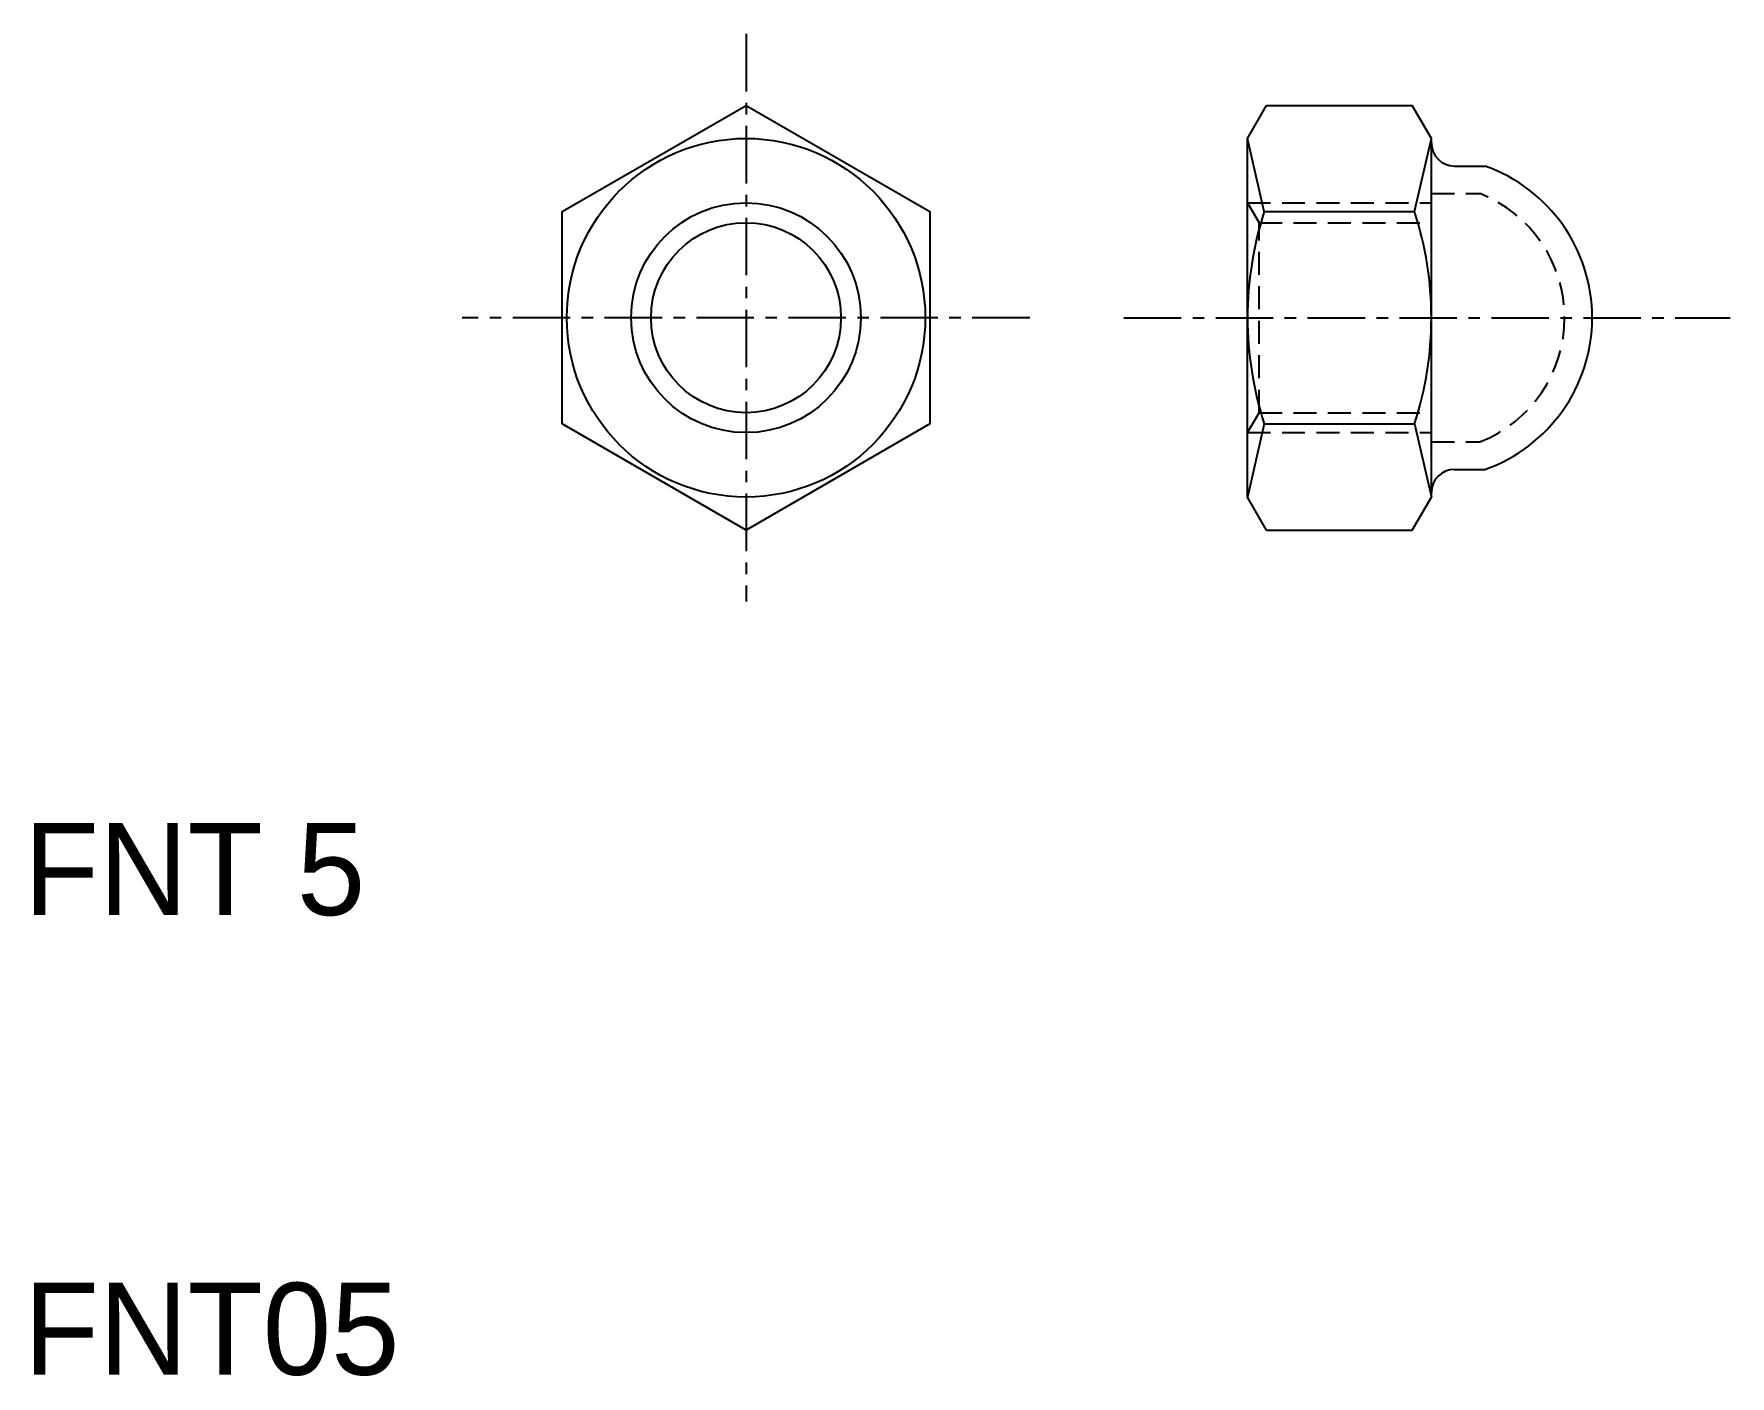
# Model space of a CAD drawing. Extents: x 10.2 to 47.1, y 10 to 39.2.
import ezdxf

# ---------------------------------------------------------------- set-up
doc = ezdxf.new("R2010")
doc.units = 0
doc.linetypes.add('CENTER', pattern=[2, 1.25, -0.25, 0.25, -0.25])
doc.linetypes.add('DASHED', pattern=[0.75, 0.5, -0.25])
doc.layers.get('0').update_dxf_attribs({"linetype": 'CONTINUOUS'})
doc.layers.add('CENTER', color=1, linetype='CENTER')

msp = doc.modelspace()

# ---------------------------------------------------------------- linework, layer by layer
at = {"color": 0, "linetype": 'BYBLOCK'}
for p, q in [((21.714, 35.302), (25.714, 37.612)), ((25.714, 37.612), (29.714, 35.302)), ((36.627, 36.893), (37.042, 37.612)), ((37.042, 37.612), (40.212, 37.612)), ((40.627, 36.893), (40.212, 37.612)), ((36.991, 35.302), (36.627, 36.893)), ((36.627, 29.093), (36.627, 36.893)), ((40.262, 35.302), (40.627, 36.893)), ((40.627, 29.093), (40.627, 36.893)), ((21.714, 30.683), (21.714, 35.302)), ((29.714, 35.302), (29.714, 30.683)), ((36.991, 35.302), (40.262, 35.302)), ((25.714, 28.374), (21.714, 30.683)), ((29.714, 30.683), (25.714, 28.374)), ((36.991, 30.683), (36.627, 29.093)), ((36.991, 30.683), (40.262, 30.683)), ((40.262, 30.683), (40.627, 29.093)), ((37.042, 28.374), (36.627, 29.093)), ((40.212, 28.374), (40.627, 29.093)), ((37.042, 28.374), (40.212, 28.374))]:
    msp.add_line(p, q, dxfattribs=at)
at = {"color": 7, "linetype": 'CONTINUOUS'}
for p, q in [((41.127, 36.293), (41.793, 36.293)), ((41.127, 29.693), (41.793, 29.693))]:
    msp.add_line(p, q, dxfattribs=at)
at = {"color": 3, "linetype": 'DASHED'}
for p, q in [((36.627, 35.493), (40.627, 35.493)), ((36.627, 35.493), (36.877, 35.06)), ((40.627, 35.693), (41.685, 35.693)), ((36.877, 35.06), (40.627, 35.06)), ((36.877, 30.926), (36.877, 35.06)), ((36.627, 30.493), (36.877, 30.926)), ((36.877, 30.926), (40.627, 30.926)), ((36.627, 30.493), (40.627, 30.493)), ((40.627, 30.293), (41.685, 30.293))]:
    msp.add_line(p, q, dxfattribs=at)
at = {"color": 0, "linetype": 'BYBLOCK'}
msp.add_circle((25.714, 32.993), 3.9, dxfattribs=at)
at = {"color": 3, "linetype": 'CONTINUOUS'}
msp.add_circle((25.714, 32.993), 2.5, dxfattribs=at)
at = {"color": 7, "linetype": 'CONTINUOUS'}
msp.add_circle((25.714, 32.993), 2.067, dxfattribs=at)
for centre, radius, start, end in [((41.127, 36.793), 0.5, 180, 270), ((40.627, 32.993), 3.5, 289.463, 70.537), ((41.127, 29.193), 0.5, 90, 180)]:
    msp.add_arc(centre, radius, start, end, dxfattribs=at)
at = {"color": 3, "linetype": 'DASHED'}
msp.add_arc((40.627, 32.993), 2.9, 291.4033, 68.5967, dxfattribs=at)
at = {"color": 0, "linetype": 'BYBLOCK'}
for centre, start, end in [((44.127, 32.993), 162.0658, 197.9337), ((33.127, 32.993), 342.0663, 17.9342)]:
    msp.add_arc(centre, 7.5, start, end, dxfattribs=at)
at = {"layer": 'CENTER', "color": 1, "linetype": 'CENTER'}
for p, q in [((25.714, 39.166), (25.714, 26.819)), ((31.887, 32.993), (19.541, 32.993)), ((33.934, 32.993), (47.127, 32.993))]:
    msp.add_line(p, q, dxfattribs=at)

# ---------------------------------------------------------------- texts
at = {"color": 7, "linetype": 'CONTINUOUS'}
for s, p in [('FNT 5', (10, 20)), ('FNT05', (10, 10))]:
    msp.add_text(s, height=2, dxfattribs=at).set_placement(p)

doc.saveas('drawing.dxf')
